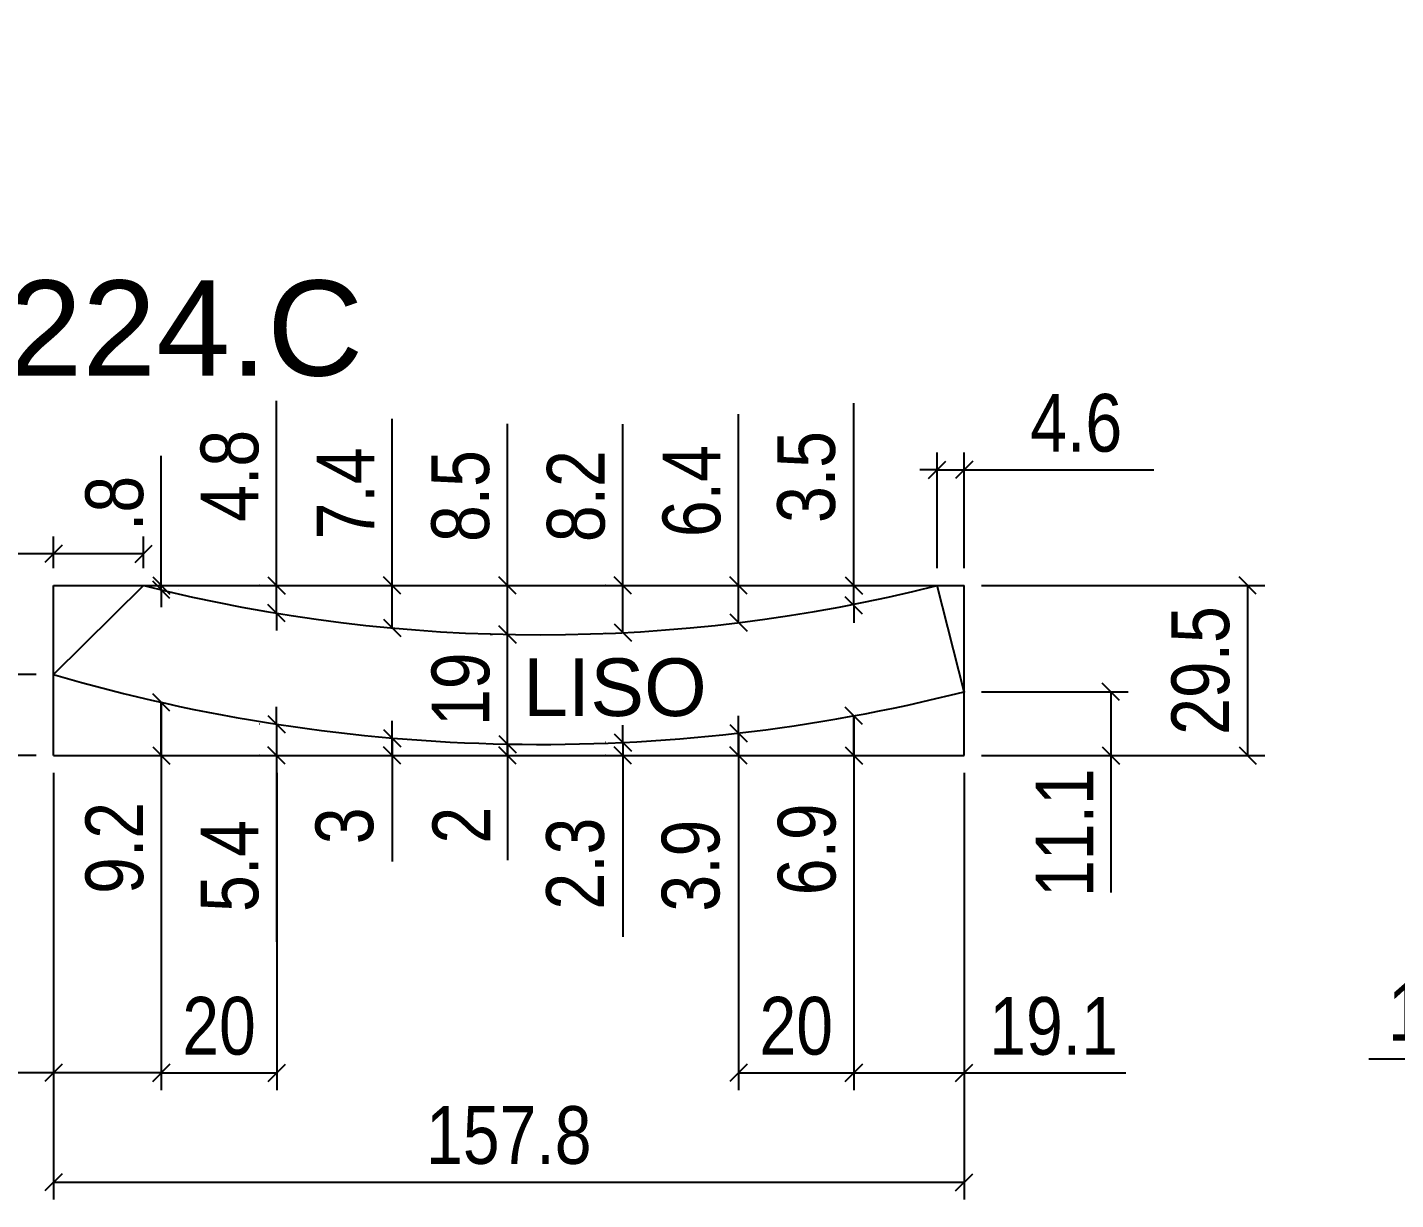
# Model space of a CAD drawing. Extents: x 5442 to 11695, y -218 to 3129.
# Drawn here: x 7181 to 7418, y 162.5 to 365.7 of the extents above; entities that cross this region are included whole.
import ezdxf
from ezdxf.enums import TextEntityAlignment as Align

# ---------------------------------------------------------------- set-up
doc = ezdxf.new("R2010")
doc.units = 0
doc.layers.add('Escoras', color=2, linetype='Continuous', lineweight=25)
doc.layers.add('Romaneio', color=3, linetype='Continuous', lineweight=13)
doc.layers.add('NOMENCLATURA', color=7, linetype='Continuous')
doc.layers.add('Painéis', color=200, linetype='Continuous')
doc.styles.add('ARIAL', font='arial.ttf')
doc.styles.add('COTA TECNICA-50', font='techl___.ttf', dxfattribs={"height": 10})
doc.styles.get("Standard").update_dxf_attribs({"font": 'arial.ttf'})
doc.dimstyles.new('COTA PAINEL-50', dxfattribs={"dimtxt": 10, "dimasz": 3, "dimexe": 3, "dimexo": 3, "dimgap": 3, "dimtad": 1, "dimdec": 1, "dimzin": 12, "dimdsep": 46, "dimtxsty": 'COTA TECNICA-50', "dimblk1": 'OBLIQUE', "dimblk2": 'OBLIQUE', "dimsah": 1, "dimcen": 0.9, "dimclrd": 4, "dimclre": 4, "dimclrt": 240, "dimadec": 1, "dimazin": 3, "dimtfac": 1, "dimtdec": 1, "dimtmove": 0, "dimatfit": 3, "dimfxl": 1, "dimtolj": 1, "dimtzin": 12, "dimarcsym": 0})

# ---------------------------------------------------------------- blocks, each defined once
blk = doc.blocks.new('_Oblique')
at = {"color": 0, "linetype": 'ByBlock', "lineweight": -2}
blk.add_line((-0.5, -0.5), (0.5, 0.5), dxfattribs=at)
blk = doc.blocks.new('*D1353')
at = {"layer": 'Defpoints', "color": 0, "linetype": 'ByBlock', "transparency": 16777216}
for p in [(6735.75, 581.99), (7438.96, 250.4)]:
    blk.add_point(p, dxfattribs=at)
at = {"layer": 'Romaneio', "color": 4, "linetype": 'ByBlock', "lineweight": -2, "transparency": 16777216}
blk.add_line((6806.08, 548.83), (6735.75, 581.99), dxfattribs=at)
at = {"layer": 'Romaneio', "color": 4, "linetype": 'ByBlock', "lineweight": -2, "transparency": 16777216, "xscale": 3, "yscale": 3, "zscale": 3, "rotation": 154.7542837655949}
blk.add_blockref('_Oblique', (6735.75, 581.99), dxfattribs=at)
at = {"layer": 'Romaneio', "color": 240, "linetype": 'ByBlock', "transparency": 16777216, "insert": (6786.93, 566.82), "char_height": 10, "attachment_point": 5, "rotation": 334.7543, "style": 'COTA TECNICA-50'}
blk.add_mtext('\\A1;R777.5', dxfattribs=at)
blk = doc.blocks.new('*D1409')
at = {"layer": 'Defpoints', "color": 0, "linetype": 'ByBlock', "transparency": 16777216}
for p in [(7185.5, 239.47), (7343.26, 239.47), (7343.26, 165.52)]:
    blk.add_point(p, dxfattribs=at)
at = {"layer": 'Painéis', "color": 4, "linetype": 'ByBlock', "lineweight": -2, "transparency": 16777216}
for p, q in [((7185.5, 236.47), (7185.5, 162.52)), ((7343.26, 236.47), (7343.26, 162.52)), ((7185.5, 165.52), (7343.26, 165.52))]:
    blk.add_line(p, q, dxfattribs=at)
at = {"layer": 'Painéis', "color": 4, "linetype": 'ByBlock', "lineweight": -2, "transparency": 16777216, "xscale": 3, "yscale": 3, "zscale": 3, "rotation": 180}
blk.add_blockref('_Oblique', (7185.5, 165.52), dxfattribs=at)
at = {"layer": 'Painéis', "color": 4, "linetype": 'ByBlock', "lineweight": -2, "transparency": 16777216, "xscale": 3, "yscale": 3, "zscale": 3}
blk.add_blockref('_Oblique', (7343.26, 165.52), dxfattribs=at)
at = {"layer": 'Painéis', "color": 240, "linetype": 'ByBlock', "transparency": 16777216, "insert": (7264.38, 173.65), "char_height": 10, "attachment_point": 5, "style": 'COTA TECNICA-50'}
blk.add_mtext('\\A1;157.8', dxfattribs=at)
blk = doc.blocks.new('*D1119')
at = {"layer": 'Defpoints', "color": 0, "linetype": 'ByBlock', "transparency": 16777216}
for p in [(7445.27, 248.29), (7464.16, 248.29), (7445.27, 186.89)]:
    blk.add_point(p, dxfattribs=at)
at = {"layer": 'Painéis', "color": 4, "linetype": 'ByBlock', "lineweight": -2, "transparency": 16777216}
for p, q in [((7445.27, 245.29), (7445.27, 183.89)), ((7464.16, 245.29), (7464.16, 183.89)), ((7445.27, 186.89), (7413.4, 186.89)), ((7464.16, 186.89), (7445.27, 186.89))]:
    blk.add_line(p, q, dxfattribs=at)
at = {"layer": 'Painéis', "color": 4, "linetype": 'ByBlock', "lineweight": -2, "transparency": 16777216, "xscale": 3, "yscale": 3, "zscale": 3, "rotation": 180}
blk.add_blockref('_Oblique', (7445.27, 186.89), dxfattribs=at)
at = {"layer": 'Painéis', "color": 4, "linetype": 'ByBlock', "lineweight": -2, "transparency": 16777216, "xscale": 3, "yscale": 3, "zscale": 3}
blk.add_blockref('_Oblique', (7464.16, 186.89), dxfattribs=at)
at = {"layer": 'Painéis', "color": 240, "linetype": 'ByBlock', "transparency": 16777216, "insert": (7427.83, 195), "char_height": 10, "attachment_point": 5, "style": 'COTA TECNICA-50'}
blk.add_mtext('\\A1;18.9', dxfattribs=at)
blk = doc.blocks.new('*D1431')
at = {"layer": 'Defpoints', "color": 0, "linetype": 'ByBlock', "transparency": 16777216}
for p in [(7343.26, 268.95), (7343.26, 239.47), (7392.39, 239.47)]:
    blk.add_point(p, dxfattribs=at)
at = {"layer": 'Painéis', "color": 4, "linetype": 'ByBlock', "lineweight": -2, "transparency": 16777216}
for p, q in [((7346.26, 268.95), (7395.39, 268.95)), ((7392.39, 268.95), (7392.39, 239.47)), ((7346.26, 239.47), (7395.39, 239.47))]:
    blk.add_line(p, q, dxfattribs=at)
at = {"layer": 'Painéis', "color": 4, "linetype": 'ByBlock', "lineweight": -2, "transparency": 16777216, "xscale": 3, "yscale": 3, "zscale": 3}
for p, rotation in [((7392.39, 268.95), 90), ((7392.39, 239.47), 270)]:
    blk.add_blockref('_Oblique', p, dxfattribs=dict(at, rotation=rotation))
at = {"layer": 'Painéis', "color": 240, "linetype": 'ByBlock', "transparency": 16777216, "insert": (7384.25, 254.21), "char_height": 10, "attachment_point": 5, "rotation": 90, "style": 'COTA TECNICA-50'}
blk.add_mtext('\\A1;29.5', dxfattribs=at)
blk = doc.blocks.new('*D1432')
at = {"layer": 'Defpoints', "color": 0, "linetype": 'ByBlock', "transparency": 16777216}
for p in [(7185.5, 253.52), (7171.09, 239.47), (7185.5, 239.47)]:
    blk.add_point(p, dxfattribs=at)
at = {"layer": 'Painéis', "color": 4, "linetype": 'ByBlock', "lineweight": -2, "transparency": 16777216}
for p, q in [((7182.5, 253.52), (7168.09, 253.52)), ((7171.09, 253.52), (7171.09, 239.47)), ((7182.5, 239.47), (7168.09, 239.47)), ((7171.09, 239.47), (7171.09, 211.65))]:
    blk.add_line(p, q, dxfattribs=at)
at = {"layer": 'Painéis', "color": 4, "linetype": 'ByBlock', "lineweight": -2, "transparency": 16777216, "xscale": 3, "yscale": 3, "zscale": 3}
for p, rotation in [((7171.09, 253.52), 90), ((7171.09, 239.47), 270)]:
    blk.add_blockref('_Oblique', p, dxfattribs=dict(at, rotation=rotation))
at = {"layer": 'Painéis', "color": 240, "linetype": 'ByBlock', "transparency": 16777216, "insert": (7163.02, 224.06), "char_height": 10, "attachment_point": 5, "rotation": 90, "style": 'COTA TECNICA-50'}
blk.add_mtext('\\A1;14.1', dxfattribs=at)
blk = doc.blocks.new('*D1433')
at = {"layer": 'Defpoints', "color": 0, "linetype": 'ByBlock', "transparency": 16777216}
for p in [(7343.26, 250.53), (7343.26, 239.47), (7368.71, 239.47)]:
    blk.add_point(p, dxfattribs=at)
at = {"layer": 'Painéis', "color": 4, "linetype": 'ByBlock', "lineweight": -2, "transparency": 16777216}
for p, q in [((7346.26, 250.53), (7371.71, 250.53)), ((7368.71, 250.53), (7368.71, 239.47)), ((7346.26, 239.47), (7371.71, 239.47)), ((7368.71, 239.47), (7368.71, 215.74))]:
    blk.add_line(p, q, dxfattribs=at)
at = {"layer": 'Painéis', "color": 4, "linetype": 'ByBlock', "lineweight": -2, "transparency": 16777216, "xscale": 3, "yscale": 3, "zscale": 3}
for p, rotation in [((7368.71, 250.53), 90), ((7368.71, 239.47), 270)]:
    blk.add_blockref('_Oblique', p, dxfattribs=dict(at, rotation=rotation))
at = {"layer": 'Painéis', "color": 240, "linetype": 'ByBlock', "transparency": 16777216, "insert": (7360.65, 226.11), "char_height": 10, "attachment_point": 5, "rotation": 90, "style": 'COTA TECNICA-50'}
blk.add_mtext('\\A1;11.1', dxfattribs=at)
blk = doc.blocks.new('*D1434')
at = {"layer": 'Defpoints', "color": 0, "linetype": 'ByBlock', "transparency": 16777216}
for p in [(7185.5, 274.44), (7185.5, 268.95), (7201.12, 268.95)]:
    blk.add_point(p, dxfattribs=at)
at = {"layer": 'Painéis', "color": 4, "linetype": 'ByBlock', "lineweight": -2, "transparency": 16777216}
for p, q in [((7185.5, 271.95), (7185.5, 277.44)), ((7201.12, 271.95), (7201.12, 277.44)), ((7185.5, 274.44), (7153.07, 274.44)), ((7201.12, 274.44), (7185.5, 274.44))]:
    blk.add_line(p, q, dxfattribs=at)
at = {"layer": 'Painéis', "color": 4, "linetype": 'ByBlock', "lineweight": -2, "transparency": 16777216, "xscale": 3, "yscale": 3, "zscale": 3, "rotation": 180}
blk.add_blockref('_Oblique', (7185.5, 274.44), dxfattribs=at)
at = {"layer": 'Painéis', "color": 4, "linetype": 'ByBlock', "lineweight": -2, "transparency": 16777216, "xscale": 3, "yscale": 3, "zscale": 3}
blk.add_blockref('_Oblique', (7201.12, 274.44), dxfattribs=at)
at = {"layer": 'Painéis', "color": 240, "linetype": 'ByBlock', "transparency": 16777216, "insert": (7167.79, 282.55), "char_height": 10, "attachment_point": 5, "style": 'COTA TECNICA-50'}
blk.add_mtext('\\A1;15.6', dxfattribs=at)
blk = doc.blocks.new('*D1435')
at = {"layer": 'Defpoints', "color": 0, "linetype": 'ByBlock', "transparency": 16777216}
for p in [(7343.26, 288.97), (7338.61, 268.95), (7343.26, 268.95)]:
    blk.add_point(p, dxfattribs=at)
at = {"layer": 'Painéis', "color": 4, "linetype": 'ByBlock', "lineweight": -2, "transparency": 16777216}
for p, q in [((7338.61, 271.95), (7338.61, 291.97)), ((7343.26, 271.95), (7343.26, 291.97)), ((7338.61, 288.97), (7335.61, 288.97)), ((7338.61, 288.97), (7343.26, 288.97)), ((7343.26, 288.97), (7376.13, 288.97))]:
    blk.add_line(p, q, dxfattribs=at)
at = {"layer": 'Painéis', "color": 4, "linetype": 'ByBlock', "lineweight": -2, "transparency": 16777216, "xscale": 3, "yscale": 3, "zscale": 3}
blk.add_blockref('_Oblique', (7338.61, 288.97), dxfattribs=at)
at = {"layer": 'Painéis', "color": 4, "linetype": 'ByBlock', "lineweight": -2, "transparency": 16777216, "xscale": 3, "yscale": 3, "zscale": 3, "rotation": 180}
blk.add_blockref('_Oblique', (7343.26, 288.97), dxfattribs=at)
at = {"layer": 'Painéis', "color": 240, "linetype": 'ByBlock', "transparency": 16777216, "insert": (7362.69, 297.07), "char_height": 10, "attachment_point": 5, "style": 'COTA TECNICA-50'}
blk.add_mtext('\\A1;4.6', dxfattribs=at)
blk = doc.blocks.new('*D1436')
at = {"layer": 'Defpoints', "color": 0, "linetype": 'ByBlock', "transparency": 16777216}
for p in [(7185.5, 239.47), (7204.18, 239.47), (7185.5, 184.48)]:
    blk.add_point(p, dxfattribs=at)
at = {"layer": 'Painéis', "color": 4, "linetype": 'ByBlock', "lineweight": -2, "transparency": 16777216}
for p, q in [((7185.5, 236.47), (7185.5, 181.48)), ((7204.18, 236.47), (7204.18, 181.48)), ((7185.5, 184.48), (7154.47, 184.48)), ((7204.18, 184.48), (7185.5, 184.48))]:
    blk.add_line(p, q, dxfattribs=at)
at = {"layer": 'Painéis', "color": 4, "linetype": 'ByBlock', "lineweight": -2, "transparency": 16777216, "xscale": 3, "yscale": 3, "zscale": 3, "rotation": 180}
blk.add_blockref('_Oblique', (7185.5, 184.48), dxfattribs=at)
at = {"layer": 'Painéis', "color": 4, "linetype": 'ByBlock', "lineweight": -2, "transparency": 16777216, "xscale": 3, "yscale": 3, "zscale": 3}
blk.add_blockref('_Oblique', (7204.18, 184.48), dxfattribs=at)
at = {"layer": 'Painéis', "color": 240, "linetype": 'ByBlock', "transparency": 16777216, "insert": (7168.49, 192.57), "char_height": 10, "attachment_point": 5, "style": 'COTA TECNICA-50'}
blk.add_mtext('\\A1;18.7', dxfattribs=at)
blk = doc.blocks.new('*D1437')
at = {"layer": 'Defpoints', "color": 0, "linetype": 'ByBlock', "transparency": 16777216}
for p in [(7204.18, 239.47), (7224.18, 239.47), (7224.18, 184.48)]:
    blk.add_point(p, dxfattribs=at)
at = {"layer": 'Painéis', "color": 4, "linetype": 'ByBlock', "lineweight": -2, "transparency": 16777216}
for p, q in [((7204.18, 236.47), (7204.18, 181.48)), ((7224.18, 236.47), (7224.18, 181.48)), ((7204.18, 184.48), (7224.18, 184.48))]:
    blk.add_line(p, q, dxfattribs=at)
at = {"layer": 'Painéis', "color": 4, "linetype": 'ByBlock', "lineweight": -2, "transparency": 16777216, "xscale": 3, "yscale": 3, "zscale": 3, "rotation": 180}
blk.add_blockref('_Oblique', (7204.18, 184.48), dxfattribs=at)
at = {"layer": 'Painéis', "color": 4, "linetype": 'ByBlock', "lineweight": -2, "transparency": 16777216, "xscale": 3, "yscale": 3, "zscale": 3}
blk.add_blockref('_Oblique', (7224.18, 184.48), dxfattribs=at)
at = {"layer": 'Painéis', "color": 240, "linetype": 'ByBlock', "transparency": 16777216, "insert": (7214.18, 192.58), "char_height": 10, "attachment_point": 5, "style": 'COTA TECNICA-50'}
blk.add_mtext('\\A1;20', dxfattribs=at)
blk = doc.blocks.new('*D1438')
at = {"layer": 'Defpoints', "color": 0, "linetype": 'ByBlock', "transparency": 16777216}
for p in [(7324.18, 239.47), (7343.26, 239.47), (7343.26, 184.48)]:
    blk.add_point(p, dxfattribs=at)
at = {"layer": 'Painéis', "color": 4, "linetype": 'ByBlock', "lineweight": -2, "transparency": 16777216}
for p, q in [((7324.18, 236.47), (7324.18, 181.48)), ((7343.26, 236.47), (7343.26, 181.48)), ((7324.18, 184.48), (7343.26, 184.48)), ((7343.26, 184.48), (7371.28, 184.48))]:
    blk.add_line(p, q, dxfattribs=at)
at = {"layer": 'Painéis', "color": 4, "linetype": 'ByBlock', "lineweight": -2, "transparency": 16777216, "xscale": 3, "yscale": 3, "zscale": 3, "rotation": 180}
blk.add_blockref('_Oblique', (7324.18, 184.48), dxfattribs=at)
at = {"layer": 'Painéis', "color": 4, "linetype": 'ByBlock', "lineweight": -2, "transparency": 16777216, "xscale": 3, "yscale": 3, "zscale": 3}
blk.add_blockref('_Oblique', (7343.26, 184.48), dxfattribs=at)
at = {"layer": 'Painéis', "color": 240, "linetype": 'ByBlock', "transparency": 16777216, "insert": (7358.77, 192.56), "char_height": 10, "attachment_point": 5, "style": 'COTA TECNICA-50'}
blk.add_mtext('\\A1;19.1', dxfattribs=at)
blk = doc.blocks.new('*D1439')
at = {"layer": 'Defpoints', "color": 0, "linetype": 'ByBlock', "transparency": 16777216}
for p in [(7304.18, 239.47), (7324.18, 239.47), (7324.18, 184.48)]:
    blk.add_point(p, dxfattribs=at)
at = {"layer": 'Painéis', "color": 4, "linetype": 'ByBlock', "lineweight": -2, "transparency": 16777216}
for p, q in [((7304.18, 236.47), (7304.18, 181.48)), ((7324.18, 236.47), (7324.18, 181.48)), ((7304.18, 184.48), (7324.18, 184.48))]:
    blk.add_line(p, q, dxfattribs=at)
at = {"layer": 'Painéis', "color": 4, "linetype": 'ByBlock', "lineweight": -2, "transparency": 16777216, "xscale": 3, "yscale": 3, "zscale": 3, "rotation": 180}
blk.add_blockref('_Oblique', (7304.18, 184.48), dxfattribs=at)
at = {"layer": 'Painéis', "color": 4, "linetype": 'ByBlock', "lineweight": -2, "transparency": 16777216, "xscale": 3, "yscale": 3, "zscale": 3}
blk.add_blockref('_Oblique', (7324.18, 184.48), dxfattribs=at)
at = {"layer": 'Painéis', "color": 240, "linetype": 'ByBlock', "transparency": 16777216, "insert": (7314.18, 192.58), "char_height": 10, "attachment_point": 5, "style": 'COTA TECNICA-50'}
blk.add_mtext('\\A1;20', dxfattribs=at)
blk = doc.blocks.new('*D1440')
at = {"layer": 'Defpoints', "color": 0, "linetype": 'ByBlock', "transparency": 16777216}
for p in [(7204.18, 248.69), (7204.18, 239.47), (7204.18, 239.47)]:
    blk.add_point(p, dxfattribs=at)
at = {"layer": 'Painéis', "color": 4, "linetype": 'ByBlock', "lineweight": -2, "transparency": 16777216}
for p, q in [((7204.18, 248.69), (7204.18, 239.47)), ((7207.18, 248.69), (7207.18, 248.69)), ((7204.18, 239.47), (7204.18, 210.45)), ((7207.18, 239.47), (7207.18, 239.47))]:
    blk.add_line(p, q, dxfattribs=at)
at = {"layer": 'Painéis', "color": 4, "linetype": 'ByBlock', "lineweight": -2, "transparency": 16777216, "xscale": 3, "yscale": 3, "zscale": 3}
for p, rotation in [((7204.18, 248.69), 90), ((7204.18, 239.47), 270)]:
    blk.add_blockref('_Oblique', p, dxfattribs=dict(at, rotation=rotation))
at = {"layer": 'Painéis', "color": 240, "linetype": 'ByBlock', "transparency": 16777216, "insert": (7196.1, 223.46), "char_height": 10, "attachment_point": 5, "rotation": 90, "style": 'COTA TECNICA-50'}
blk.add_mtext('\\A1;9.2', dxfattribs=at)
blk = doc.blocks.new('*D1441')
at = {"layer": 'Defpoints', "color": 0, "linetype": 'ByBlock', "transparency": 16777216}
for p in [(7224.18, 244.91), (7224.16, 239.47), (7224.18, 239.47)]:
    blk.add_point(p, dxfattribs=at)
at = {"layer": 'Painéis', "color": 4, "linetype": 'ByBlock', "lineweight": -2, "transparency": 16777216}
for p, q in [((7224.16, 244.91), (7224.16, 247.91)), ((7221.18, 244.91), (7221.16, 244.91)), ((7224.16, 244.91), (7224.16, 239.47)), ((7221.18, 239.47), (7221.16, 239.47)), ((7224.16, 239.47), (7224.16, 207.2))]:
    blk.add_line(p, q, dxfattribs=at)
at = {"layer": 'Painéis', "color": 4, "linetype": 'ByBlock', "lineweight": -2, "transparency": 16777216, "xscale": 3, "yscale": 3, "zscale": 3}
for p, rotation in [((7224.16, 244.91), 270), ((7224.16, 239.47), 90)]:
    blk.add_blockref('_Oblique', p, dxfattribs=dict(at, rotation=rotation))
at = {"layer": 'Painéis', "color": 240, "linetype": 'ByBlock', "transparency": 16777216, "insert": (7216.05, 220.34), "char_height": 10, "attachment_point": 5, "rotation": 90, "style": 'COTA TECNICA-50'}
blk.add_mtext('\\A1;5.4', dxfattribs=at)
blk = doc.blocks.new('*D1442')
at = {"layer": 'Defpoints', "color": 0, "linetype": 'ByBlock', "transparency": 16777216}
for p in [(7244.18, 242.51), (7244.18, 239.47), (7244.18, 239.47)]:
    blk.add_point(p, dxfattribs=at)
at = {"layer": 'Painéis', "color": 4, "linetype": 'ByBlock', "lineweight": -2, "transparency": 16777216}
for p, q in [((7244.18, 242.51), (7244.18, 245.51)), ((7244.18, 242.51), (7244.18, 239.47)), ((7247.18, 242.51), (7247.18, 242.51)), ((7244.18, 239.47), (7244.18, 221.14)), ((7247.18, 239.47), (7247.18, 239.47))]:
    blk.add_line(p, q, dxfattribs=at)
at = {"layer": 'Painéis', "color": 4, "linetype": 'ByBlock', "lineweight": -2, "transparency": 16777216, "xscale": 3, "yscale": 3, "zscale": 3}
for p, rotation in [((7244.18, 242.51), 270), ((7244.18, 239.47), 90)]:
    blk.add_blockref('_Oblique', p, dxfattribs=dict(at, rotation=rotation))
at = {"layer": 'Painéis', "color": 240, "linetype": 'ByBlock', "transparency": 16777216, "insert": (7235.96, 227.3), "char_height": 10, "attachment_point": 5, "rotation": 90, "style": 'COTA TECNICA-50'}
blk.add_mtext('\\A1;3', dxfattribs=at)
blk = doc.blocks.new('*D1443')
at = {"layer": 'Defpoints', "color": 0, "linetype": 'ByBlock', "transparency": 16777216}
for p in [(7264.16, 239.47), (7264.18, 241.47), (7264.18, 239.47)]:
    blk.add_point(p, dxfattribs=at)
at = {"layer": 'Painéis', "color": 4, "linetype": 'ByBlock', "lineweight": -2, "transparency": 16777216}
for p, q in [((7264.16, 241.47), (7264.16, 244.47)), ((7261.18, 241.47), (7261.16, 241.47)), ((7261.18, 239.47), (7261.16, 239.47)), ((7264.16, 241.47), (7264.16, 239.47)), ((7264.16, 239.47), (7264.16, 221.36))]:
    blk.add_line(p, q, dxfattribs=at)
at = {"layer": 'Painéis', "color": 4, "linetype": 'ByBlock', "lineweight": -2, "transparency": 16777216, "xscale": 3, "yscale": 3, "zscale": 3}
for p, rotation in [((7264.16, 241.47), 270), ((7264.16, 239.47), 90)]:
    blk.add_blockref('_Oblique', p, dxfattribs=dict(at, rotation=rotation))
at = {"layer": 'Painéis', "color": 240, "linetype": 'ByBlock', "transparency": 16777216, "insert": (7256.16, 227.41), "char_height": 10, "attachment_point": 5, "rotation": 90, "style": 'COTA TECNICA-50'}
blk.add_mtext('\\A1;2', dxfattribs=at)
blk = doc.blocks.new('*D1444')
at = {"layer": 'Defpoints', "color": 0, "linetype": 'ByBlock', "transparency": 16777216}
for p in [(7284.15, 239.47), (7284.18, 241.75), (7284.18, 239.47)]:
    blk.add_point(p, dxfattribs=at)
at = {"layer": 'Painéis', "color": 4, "linetype": 'ByBlock', "lineweight": -2, "transparency": 16777216}
for p, q in [((7284.15, 241.75), (7284.15, 244.75)), ((7281.18, 241.75), (7281.15, 241.75)), ((7281.18, 239.47), (7281.15, 239.47)), ((7284.15, 241.75), (7284.15, 239.47)), ((7284.15, 239.47), (7284.15, 208.04))]:
    blk.add_line(p, q, dxfattribs=at)
at = {"layer": 'Painéis', "color": 4, "linetype": 'ByBlock', "lineweight": -2, "transparency": 16777216, "xscale": 3, "yscale": 3, "zscale": 3}
for p, rotation in [((7284.15, 241.75), 270), ((7284.15, 239.47), 90)]:
    blk.add_blockref('_Oblique', p, dxfattribs=dict(at, rotation=rotation))
at = {"layer": 'Painéis', "color": 240, "linetype": 'ByBlock', "transparency": 16777216, "insert": (7275.93, 220.75), "char_height": 10, "attachment_point": 5, "rotation": 90, "style": 'COTA TECNICA-50'}
blk.add_mtext('\\A1;2.3', dxfattribs=at)
blk = doc.blocks.new('*D1445')
at = {"layer": 'Defpoints', "color": 0, "linetype": 'ByBlock', "transparency": 16777216}
for p in [(7304.18, 243.38), (7304.18, 239.47), (7304.19, 239.47)]:
    blk.add_point(p, dxfattribs=at)
at = {"layer": 'Painéis', "color": 4, "linetype": 'ByBlock', "lineweight": -2, "transparency": 16777216}
for p, q in [((7304.19, 243.38), (7304.19, 246.38)), ((7304.19, 243.38), (7304.19, 239.47)), ((7307.18, 243.38), (7307.19, 243.38)), ((7304.19, 239.47), (7304.19, 207.34)), ((7307.18, 239.47), (7307.19, 239.47))]:
    blk.add_line(p, q, dxfattribs=at)
at = {"layer": 'Painéis', "color": 4, "linetype": 'ByBlock', "lineweight": -2, "transparency": 16777216, "xscale": 3, "yscale": 3, "zscale": 3}
for p, rotation in [((7304.19, 243.38), 270), ((7304.19, 239.47), 90)]:
    blk.add_blockref('_Oblique', p, dxfattribs=dict(at, rotation=rotation))
at = {"layer": 'Painéis', "color": 240, "linetype": 'ByBlock', "transparency": 16777216, "insert": (7295.94, 220.4), "char_height": 10, "attachment_point": 5, "rotation": 90, "style": 'COTA TECNICA-50'}
blk.add_mtext('\\A1;3.9', dxfattribs=at)
blk = doc.blocks.new('*D1446')
at = {"layer": 'Defpoints', "color": 0, "linetype": 'ByBlock', "transparency": 16777216}
for p in [(7324.18, 246.37), (7324.18, 239.47), (7324.18, 239.47)]:
    blk.add_point(p, dxfattribs=at)
at = {"layer": 'Painéis', "color": 4, "linetype": 'ByBlock', "lineweight": -2, "transparency": 16777216}
for p, q in [((7324.18, 246.37), (7324.18, 239.47)), ((7327.18, 246.37), (7327.18, 246.37)), ((7324.18, 239.47), (7324.18, 209.98)), ((7327.18, 239.47), (7327.18, 239.47))]:
    blk.add_line(p, q, dxfattribs=at)
at = {"layer": 'Painéis', "color": 4, "linetype": 'ByBlock', "lineweight": -2, "transparency": 16777216, "xscale": 3, "yscale": 3, "zscale": 3}
for p, rotation in [((7324.18, 246.37), 90), ((7324.18, 239.47), 270)]:
    blk.add_blockref('_Oblique', p, dxfattribs=dict(at, rotation=rotation))
at = {"layer": 'Painéis', "color": 240, "linetype": 'ByBlock', "transparency": 16777216, "insert": (7316.05, 223.23), "char_height": 10, "attachment_point": 5, "rotation": 90, "style": 'COTA TECNICA-50'}
blk.add_mtext('\\A1;6.9', dxfattribs=at)
blk = doc.blocks.new('*D1448')
at = {"layer": 'Defpoints', "color": 0, "linetype": 'ByBlock', "transparency": 16777216}
for p in [(7264.16, 260.46), (7264.54, 260.46), (7264.18, 241.47)]:
    blk.add_point(p, dxfattribs=at)
at = {"layer": 'Painéis', "color": 4, "linetype": 'ByBlock', "lineweight": -2, "transparency": 16777216}
for p, q in [((7261.54, 260.46), (7261.16, 260.46)), ((7264.16, 241.47), (7264.16, 260.46)), ((7261.18, 241.47), (7261.16, 241.47))]:
    blk.add_line(p, q, dxfattribs=at)
at = {"layer": 'Painéis', "color": 4, "linetype": 'ByBlock', "lineweight": -2, "transparency": 16777216, "xscale": 3, "yscale": 3, "zscale": 3}
for p, rotation in [((7264.16, 260.46), 90), ((7264.16, 241.47), 270)]:
    blk.add_blockref('_Oblique', p, dxfattribs=dict(at, rotation=rotation))
at = {"layer": 'Painéis', "color": 240, "linetype": 'ByBlock', "transparency": 16777216, "insert": (7256.07, 250.97), "char_height": 10, "attachment_point": 5, "rotation": 90, "style": 'COTA TECNICA-50'}
blk.add_mtext('\\A1;19', dxfattribs=at)
blk = doc.blocks.new('*D1366')
at = {"layer": 'Defpoints', "color": 0, "linetype": 'ByBlock', "transparency": 16777216}
for p in [(6806.02, 754.35), (7434.49, 296.67)]:
    blk.add_point(p, dxfattribs=at)
at = {"layer": 'Escoras', "color": 4, "linetype": 'ByBlock', "lineweight": -2, "transparency": 16777216}
blk.add_line((6878, 701.93), (6806.02, 754.35), dxfattribs=at)
at = {"layer": 'Escoras', "color": 4, "linetype": 'ByBlock', "lineweight": -2, "transparency": 16777216, "xscale": 3, "yscale": 3, "zscale": 3, "rotation": 143.9361923024424}
blk.add_blockref('_Oblique', (6806.02, 754.35), dxfattribs=at)
at = {"layer": 'Escoras', "color": 240, "linetype": 'ByBlock', "transparency": 16777216, "insert": (6862.57, 723.2), "char_height": 10, "attachment_point": 5, "rotation": 323.9362, "style": 'COTA TECNICA-50'}
blk.add_mtext('\\A1;R777.5', dxfattribs=at)
blk = doc.blocks.new('*D1208')
at = {"layer": 'Defpoints', "color": 0, "linetype": 'ByBlock', "transparency": 16777216}
for p in [(7204.18, 268.95), (7204.18, 268.95), (7204.18, 268.2)]:
    blk.add_point(p, dxfattribs=at)
at = {"layer": 'Painéis', "color": 4, "linetype": 'ByBlock', "lineweight": -2, "transparency": 16777216}
for p, q in [((7204.18, 268.95), (7204.18, 291.39)), ((7204.18, 268.2), (7204.18, 268.95)), ((7204.18, 268.2), (7204.18, 265.2)), ((7207.18, 268.95), (7207.18, 268.95)), ((7207.18, 268.2), (7207.18, 268.2))]:
    blk.add_line(p, q, dxfattribs=at)
at = {"layer": 'Painéis', "color": 4, "linetype": 'ByBlock', "lineweight": -2, "transparency": 16777216, "xscale": 3, "yscale": 3, "zscale": 3}
for p, rotation in [((7204.18, 268.95), 270), ((7204.18, 268.2), 90)]:
    blk.add_blockref('_Oblique', p, dxfattribs=dict(at, rotation=rotation))
at = {"layer": 'Painéis', "color": 240, "linetype": 'ByBlock', "transparency": 16777216, "insert": (7196.09, 283.17), "char_height": 10, "attachment_point": 5, "rotation": 90, "style": 'COTA TECNICA-50'}
blk.add_mtext('\\A1;.8', dxfattribs=at)
blk = doc.blocks.new('*D1209')
at = {"layer": 'Defpoints', "color": 0, "linetype": 'ByBlock', "transparency": 16777216}
for p in [(7224.16, 268.95), (7224.18, 268.95), (7224.16, 264.16)]:
    blk.add_point(p, dxfattribs=at)
at = {"layer": 'Painéis', "color": 4, "linetype": 'ByBlock', "lineweight": -2, "transparency": 16777216}
for p, q in [((7224.16, 268.95), (7224.16, 300.95)), ((7221.18, 268.95), (7221.16, 268.95)), ((7224.16, 264.16), (7224.16, 268.95)), ((7224.16, 264.16), (7224.16, 261.16)), ((7227.16, 264.16), (7227.16, 264.16))]:
    blk.add_line(p, q, dxfattribs=at)
at = {"layer": 'Painéis', "color": 4, "linetype": 'ByBlock', "lineweight": -2, "transparency": 16777216, "xscale": 3, "yscale": 3, "zscale": 3}
for p, rotation in [((7224.16, 268.95), 270), ((7224.16, 264.16), 90)]:
    blk.add_blockref('_Oblique', p, dxfattribs=dict(at, rotation=rotation))
at = {"layer": 'Painéis', "color": 240, "linetype": 'ByBlock', "transparency": 16777216, "insert": (7216.06, 287.95), "char_height": 10, "attachment_point": 5, "rotation": 90, "style": 'COTA TECNICA-50'}
blk.add_mtext('\\A1;4.8', dxfattribs=at)
blk = doc.blocks.new('*D1210')
at = {"layer": 'Defpoints', "color": 0, "linetype": 'ByBlock', "transparency": 16777216}
for p in [(7244.18, 268.95), (7244.18, 268.95), (7244.18, 261.59)]:
    blk.add_point(p, dxfattribs=at)
at = {"layer": 'Painéis', "color": 4, "linetype": 'ByBlock', "lineweight": -2, "transparency": 16777216}
for p, q in [((7244.18, 268.95), (7244.18, 297.85)), ((7244.18, 261.59), (7244.18, 268.95)), ((7247.18, 268.95), (7247.18, 268.95)), ((7247.18, 261.59), (7247.18, 261.59))]:
    blk.add_line(p, q, dxfattribs=at)
at = {"layer": 'Painéis', "color": 4, "linetype": 'ByBlock', "lineweight": -2, "transparency": 16777216, "xscale": 3, "yscale": 3, "zscale": 3}
for p, rotation in [((7244.18, 268.95), 90), ((7244.18, 261.59), 270)]:
    blk.add_blockref('_Oblique', p, dxfattribs=dict(at, rotation=rotation))
at = {"layer": 'Painéis', "color": 240, "linetype": 'ByBlock', "transparency": 16777216, "insert": (7236.11, 284.9), "char_height": 10, "attachment_point": 5, "rotation": 90, "style": 'COTA TECNICA-50'}
blk.add_mtext('\\A1;7.4', dxfattribs=at)
blk = doc.blocks.new('*D1211')
at = {"layer": 'Defpoints', "color": 0, "linetype": 'ByBlock', "transparency": 16777216}
for p in [(7264.16, 268.95), (7264.18, 268.95), (7264.15, 260.47)]:
    blk.add_point(p, dxfattribs=at)
at = {"layer": 'Painéis', "color": 4, "linetype": 'ByBlock', "lineweight": -2, "transparency": 16777216}
for p, q in [((7264.16, 268.95), (7264.16, 296.96)), ((7261.18, 268.95), (7261.16, 268.95)), ((7264.16, 260.47), (7264.16, 268.95)), ((7267.15, 260.47), (7267.16, 260.47))]:
    blk.add_line(p, q, dxfattribs=at)
at = {"layer": 'Painéis', "color": 4, "linetype": 'ByBlock', "lineweight": -2, "transparency": 16777216, "xscale": 3, "yscale": 3, "zscale": 3}
for p, rotation in [((7264.16, 268.95), 90), ((7264.16, 260.47), 270)]:
    blk.add_blockref('_Oblique', p, dxfattribs=dict(at, rotation=rotation))
at = {"layer": 'Painéis', "color": 240, "linetype": 'ByBlock', "transparency": 16777216, "insert": (7256.03, 284.45), "char_height": 10, "attachment_point": 5, "rotation": 90, "style": 'COTA TECNICA-50'}
blk.add_mtext('\\A1;8.5', dxfattribs=at)
blk = doc.blocks.new('*D1212')
at = {"layer": 'Defpoints', "color": 0, "linetype": 'ByBlock', "transparency": 16777216}
for p in [(7284.15, 268.95), (7284.18, 268.95), (7284.15, 260.78)]:
    blk.add_point(p, dxfattribs=at)
at = {"layer": 'Painéis', "color": 4, "linetype": 'ByBlock', "lineweight": -2, "transparency": 16777216}
for p, q in [((7284.15, 268.95), (7284.15, 296.9)), ((7281.18, 268.95), (7281.15, 268.95)), ((7284.15, 260.78), (7284.15, 268.95)), ((7281.15, 260.78), (7281.15, 260.78))]:
    blk.add_line(p, q, dxfattribs=at)
at = {"layer": 'Painéis', "color": 4, "linetype": 'ByBlock', "lineweight": -2, "transparency": 16777216, "xscale": 3, "yscale": 3, "zscale": 3}
for p, rotation in [((7284.15, 268.95), 90), ((7284.15, 260.78), 270)]:
    blk.add_blockref('_Oblique', p, dxfattribs=dict(at, rotation=rotation))
at = {"layer": 'Painéis', "color": 240, "linetype": 'ByBlock', "transparency": 16777216, "insert": (7276.06, 284.43), "char_height": 10, "attachment_point": 5, "rotation": 90, "style": 'COTA TECNICA-50'}
blk.add_mtext('\\A1;8.2', dxfattribs=at)
blk = doc.blocks.new('*D1213')
at = {"layer": 'Defpoints', "color": 0, "linetype": 'ByBlock', "transparency": 16777216}
for p in [(7304.18, 268.95), (7304.19, 268.95), (7304.19, 262.52)]:
    blk.add_point(p, dxfattribs=at)
at = {"layer": 'Painéis', "color": 4, "linetype": 'ByBlock', "lineweight": -2, "transparency": 16777216}
for p, q in [((7304.19, 268.95), (7304.19, 298.65)), ((7304.19, 262.52), (7304.19, 268.95)), ((7307.18, 268.95), (7307.19, 268.95)), ((7307.19, 262.52), (7307.19, 262.52))]:
    blk.add_line(p, q, dxfattribs=at)
at = {"layer": 'Painéis', "color": 4, "linetype": 'ByBlock', "lineweight": -2, "transparency": 16777216, "xscale": 3, "yscale": 3, "zscale": 3}
for p, rotation in [((7304.19, 268.95), 90), ((7304.19, 262.52), 270)]:
    blk.add_blockref('_Oblique', p, dxfattribs=dict(at, rotation=rotation))
at = {"layer": 'Painéis', "color": 240, "linetype": 'ByBlock', "transparency": 16777216, "insert": (7296.09, 285.3), "char_height": 10, "attachment_point": 5, "rotation": 90, "style": 'COTA TECNICA-50'}
blk.add_mtext('\\A1;6.4', dxfattribs=at)
blk = doc.blocks.new('*D1214')
at = {"layer": 'Defpoints', "color": 0, "linetype": 'ByBlock', "transparency": 16777216}
for p in [(7324.18, 268.95), (7324.18, 268.95), (7324.18, 265.5)]:
    blk.add_point(p, dxfattribs=at)
at = {"layer": 'Painéis', "color": 4, "linetype": 'ByBlock', "lineweight": -2, "transparency": 16777216}
for p, q in [((7324.18, 268.95), (7324.18, 300.56)), ((7324.18, 265.5), (7324.18, 268.95)), ((7327.18, 268.95), (7327.18, 268.95)), ((7324.18, 265.5), (7324.18, 262.5)), ((7327.18, 265.5), (7327.18, 265.5))]:
    blk.add_line(p, q, dxfattribs=at)
at = {"layer": 'Painéis', "color": 4, "linetype": 'ByBlock', "lineweight": -2, "transparency": 16777216, "xscale": 3, "yscale": 3, "zscale": 3}
for p, rotation in [((7324.18, 268.95), 270), ((7324.18, 265.5), 90)]:
    blk.add_blockref('_Oblique', p, dxfattribs=dict(at, rotation=rotation))
at = {"layer": 'Painéis', "color": 240, "linetype": 'ByBlock', "transparency": 16777216, "insert": (7315.96, 287.75), "char_height": 10, "attachment_point": 5, "rotation": 90, "style": 'COTA TECNICA-50'}
blk.add_mtext('\\A1;3.5', dxfattribs=at)

msp = doc.modelspace()

# ---------------------------------------------------------------- linework, layer by layer
at = {"linetype": 'Continuous'}
for p, q in [((7201.12, 268.95), (7185.5, 253.52)), ((7343.26, 250.53), (7338.61, 268.95))]:
    msp.add_line(p, q, dxfattribs=at)
for radius, start in [(281, 255.8391), (300, 253.6672)]:
    msp.add_arc((7269.87, 541.41), radius, start, 284.1609, dxfattribs=at)
at = {"layer": 'Painéis', "linetype": 'ByBlock'}
for p, q in [((7185.5, 268.95), (7343.26, 268.95)), ((7185.5, 239.47), (7185.5, 268.95)), ((7343.26, 239.47), (7343.26, 268.95)), ((7204.18, 239.47), (7204.18, 248.69)), ((7224.18, 239.47), (7224.18, 244.91)), ((7324.18, 239.47), (7324.18, 246.37)), ((7244.18, 239.47), (7244.18, 242.51)), ((7304.18, 239.47), (7304.18, 243.38)), ((7185.5, 239.47), (7343.26, 239.47)), ((7264.18, 239.47), (7264.18, 241.47)), ((7284.18, 239.47), (7284.18, 241.75))]:
    msp.add_line(p, q, dxfattribs=at)
msp.add_point((7343.26, 250.53), dxfattribs=at)

# ---------------------------------------------------------------- texts
at = {"layer": 'NOMENCLATURA', "linetype": 'Continuous'}
msp.add_text('V224.C', height=16.5, dxfattribs=at).set_placement((7162.28, 305.31))
at = {"layer": 'Romaneio', "color": 7, "style": 'ARIAL'}
msp.add_text('LISO', height=10, dxfattribs=at).set_placement((7282.76, 251.32), align=Align.MIDDLE_CENTER)

# ---------------------------------------------------------------- dimensions: what is measured, and where the dimension line sits
at = {"layer": 'Escoras', "linetype": 'ByBlock'}
dim = msp.add_radius_dim(center=(7434.49, 296.67), mpoint=(6806.02, 754.35), dimstyle='COTA PAINEL-50', override={"dimarcsym": 1}, dxfattribs=at)
dim.commit()
dim.dimension.update_dxf_attribs({"geometry": '*D1366', "text_midpoint": (6857.8, 716.64), "dimtype": 164})
at = {"layer": 'Painéis', "linetype": 'ByBlock'}
for base, p1, p2, picture, middle in [((7343.2625, 288.9672), (7338.6142, 268.9519), (7343.2625, 268.9519), '*D1435', (7362.6938, 297.0696)), ((7185.5, 274.44), (7201.12, 268.95), (7185.5, 268.95), '*D1434', (7167.79, 282.55)), ((7185.5, 184.48), (7204.18, 239.47), (7185.5, 239.47), '*D1436', (7168.49, 192.57)), ((7343.26, 165.52), (7185.5, 239.47), (7343.26, 239.47), '*D1409', (7264.38, 173.65)), ((7343.26, 184.48), (7324.18, 239.47), (7343.26, 239.47), '*D1438', (7358.77, 192.56))]:
    dim = msp.add_linear_dim(base=base, p1=p1, p2=p2, dimstyle='COTA PAINEL-50', override={"dimarcsym": 1}, dxfattribs=at)
    dim.commit()
    dim.dimension.update_dxf_attribs({"geometry": picture, "text_midpoint": middle})
for base, p1, p2, angle, picture, middle in [((7224.16, 268.95), (7224.16, 264.16), (7224.18, 268.95), 270, '*D1209', (7216.06, 287.95)), ((7324.1829, 268.9519), (7324.1829, 265.5), (7324.1829, 268.9519), 270, '*D1214', (7315.9636, 287.7546)), ((7244.18, 268.95), (7244.18, 261.59), (7244.18, 268.95), 270, '*D1210', (7236.11, 284.9)), ((7264.16, 268.95), (7264.15, 260.47), (7264.18, 268.95), 270, '*D1211', (7256.03, 284.45)), ((7284.15, 268.95), (7284.15, 260.78), (7284.18, 268.95), 270, '*D1212', (7276.06, 284.43)), ((7304.19, 268.95), (7304.19, 262.52), (7304.18, 268.95), 270, '*D1213', (7296.09, 285.3)), ((7204.1829, 268.9519), (7204.1829, 268.1981), (7204.1829, 268.9519), 270, '*D1208', (7196.0879, 283.1712)), ((7264.16, 260.46), (7264.18, 241.47), (7264.54, 260.46), 90, '*D1448', (7256.07, 250.97)), ((7171.0929, 239.4669), (7185.5036, 253.5197), (7185.5036, 239.4669), 90, '*D1432', (7163.0198, 224.059)), ((7368.71, 239.47), (7343.26, 250.53), (7343.26, 239.47), 90, '*D1433', (7360.65, 226.11)), ((7204.18, 239.47), (7204.18, 248.69), (7204.18, 239.47), 90, '*D1440', (7196.1, 223.46)), ((7224.16, 239.47), (7224.18, 244.91), (7224.18, 239.47), 90, '*D1441', (7216.05, 220.34)), ((7324.18, 239.47), (7324.18, 246.37), (7324.18, 239.47), 90, '*D1446', (7316.05, 223.23)), ((7244.18, 239.47), (7244.18, 242.51), (7244.18, 239.47), 90, '*D1442', (7235.96, 227.3)), ((7264.16, 239.47), (7264.18, 241.47), (7264.18, 239.47), 90, '*D1443', (7256.16, 227.41)), ((7284.15, 239.47), (7284.18, 241.75), (7284.18, 239.47), 90, '*D1444', (7275.93, 220.75)), ((7304.19, 239.47), (7304.18, 243.38), (7304.18, 239.47), 90, '*D1445', (7295.94, 220.4))]:
    dim = msp.add_linear_dim(base=base, p1=p1, p2=p2, angle=angle, dimstyle='COTA PAINEL-50', override={"dimarcsym": 1}, dxfattribs=at)
    dim.commit()
    dim.dimension.update_dxf_attribs({"geometry": picture, "text_midpoint": middle})
dim = msp.add_linear_dim(base=(7392.39, 239.47), p1=(7343.26, 268.95), p2=(7343.26, 239.47), angle=90, dimstyle='COTA PAINEL-50', override={"dimarcsym": 1}, dxfattribs=at)
dim.commit()
dim.dimension.update_dxf_attribs({"geometry": '*D1431', "text_midpoint": (7392.39, 254.21), "dimtype": 160})
for base, p1, p2, picture, middle in [((7445.27, 186.89), (7464.16, 248.29), (7445.27, 248.29), '*D1119', (7427.83, 186.89)), ((7224.18, 184.48), (7204.18, 239.47), (7224.18, 239.47), '*D1437', (7214.18, 184.48)), ((7324.18, 184.48), (7304.18, 239.47), (7324.18, 239.47), '*D1439', (7314.18, 184.48))]:
    dim = msp.add_linear_dim(base=base, p1=p1, p2=p2, dimstyle='COTA PAINEL-50', override={"dimarcsym": 1}, dxfattribs=at)
    dim.commit()
    dim.dimension.update_dxf_attribs({"geometry": picture, "text_midpoint": middle, "dimtype": 160})
at = {"layer": 'Romaneio', "linetype": 'ByBlock'}
dim = msp.add_radius_dim(center=(7438.96, 250.4), mpoint=(6735.75, 581.99), dimstyle='COTA PAINEL-50', override={"dimarcsym": 1}, dxfattribs=at)
dim.commit()
dim.dimension.update_dxf_attribs({"geometry": '*D1353', "text_midpoint": (6783.47, 559.49), "dimtype": 164})

doc.saveas('drawing.dxf')
